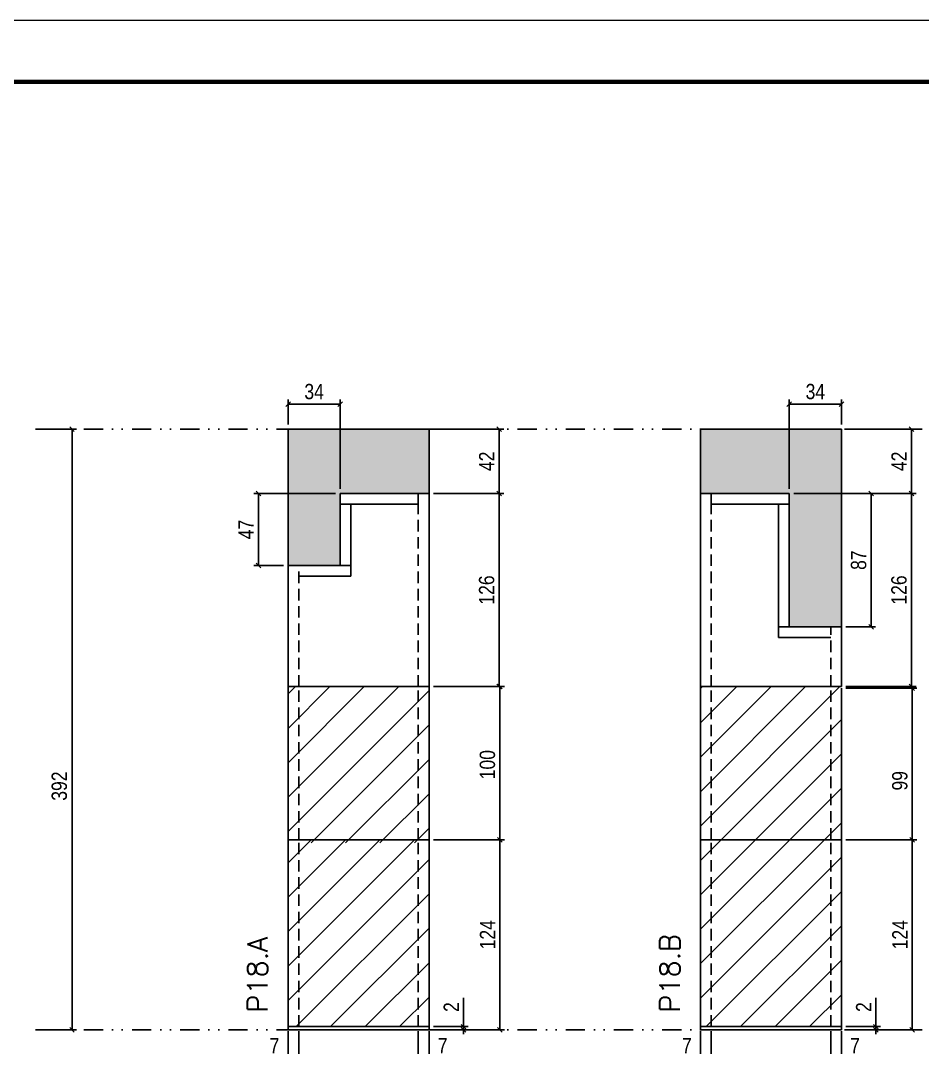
# Model space of a CAD drawing. Extents: x 28748 to 35002, y 14885 to 43501.
# Drawn here: x 29146 to 29735, y 34790 to 35461 of the extents above; entities that cross this region are included whole.
import ezdxf

# ---------------------------------------------------------------- set-up
doc = ezdxf.new("R2010")
doc.units = 0
for name, pattern in [('DASHED', [0.75, 0.5, -0.25]), ('DIVIDE2', [0.625, 0.25, -0.125, 0, -0.125, 0, -0.125]), ('HIDDEN', [0.375, 0.25, -0.125])]:
    doc.linetypes.add(name, pattern=pattern)
for name, color, linetype in [('COTA', 241, 'Continuous'), ('Nível', 160, 'Continuous'), ('Painéis', 200, 'Continuous'), ('SARR_2.2x7', 40, 'Continuous'), ('Sarrafo de Pressão', 42, 'HIDDEN')]:
    doc.layers.add(name, color=color, linetype=linetype)
for name, color, linetype, lineweight in [('Folhas', 255, 'Continuous', 9), ('Hachura', 251, 'Continuous', 9), ('SARRAFO DE PRESSAO', 251, 'DASHED', 9), ('Texto Seção', 7, 'Continuous', 15)]:
    doc.layers.add(name, color=color, linetype=linetype, lineweight=lineweight)
doc.styles.add('COTA TECNICA', font='techl___.ttf', dxfattribs={"height": 10})
doc.styles.add('COTA TECNICA-50', font='techl___.ttf', dxfattribs={"height": 10})
doc.styles.add('REGUA-120', font='ROMANS.shx', dxfattribs={"height": 15})
doc.dimstyles.new('COTA PAINEL-50', dxfattribs={"dimtxt": 10, "dimasz": 3, "dimexe": 3, "dimexo": 3, "dimgap": 3, "dimtad": 1, "dimdec": 1, "dimzin": 12, "dimdsep": 46, "dimtxsty": 'COTA TECNICA-50', "dimblk1": 'OBLIQUE', "dimblk2": 'OBLIQUE', "dimsah": 1, "dimcen": 0.9, "dimclrd": 4, "dimclre": 4, "dimclrt": 240, "dimadec": 1, "dimazin": 3, "dimtfac": 1, "dimtdec": 1, "dimtmove": 0, "dimatfit": 3, "dimfxl": 1, "dimtolj": 1, "dimtzin": 12, "dimarcsym": 0})
doc.dimstyles.new('PAINEL', dxfattribs={"dimtxt": 10, "dimasz": 3, "dimexe": 3, "dimexo": 3, "dimgap": 3, "dimtad": 1, "dimdec": 1, "dimzin": 12, "dimdsep": 46, "dimtxsty": 'COTA TECNICA', "dimblk1": 'OBLIQUE', "dimblk2": 'OBLIQUE', "dimsah": 1, "dimcen": 0.9, "dimclrd": 4, "dimclre": 4, "dimclrt": 240, "dimadec": 1, "dimazin": 3, "dimtfac": 1, "dimtdec": 1, "dimtmove": 0, "dimatfit": 3, "dimfxl": 1, "dimtolj": 1, "dimtzin": 12, "dimarcsym": 0})
pattern_1 = [(45, (-46.779, 0), (-11.22532, 11.22532), [])]

# ---------------------------------------------------------------- blocks, each defined once
blk = doc.blocks.new('9999999999')
at = {"layer": 'Folhas'}
blk.add_lwpolyline([(98138.98, 34190.21), (99623.98, 34190.21), (99623.98, 35240.21), (98138.98, 35240.21)], close=True, dxfattribs=at)
at = {"layer": 'Folhas', "color": 30, "const_width": 3}
blk.add_lwpolyline([(98213.98, 34230.21), (99583.98, 34230.21), (99583.98, 35200.21), (98213.98, 35200.21)], close=True, dxfattribs=at)
blk = doc.blocks.new('_Oblique')
at = {"color": 0, "linetype": 'ByBlock', "lineweight": -2}
blk.add_line((-0.5, -0.5), (0.5, 0.5), dxfattribs=at)
blk = doc.blocks.new('*D1641')
at = {"layer": 'COTA', "color": 4, "linetype": 'ByBlock', "lineweight": -2, "transparency": 16777216}
for p, q in [((29159, 35194), (29182.72, 35194)), ((29179.72, 35194), (29179.72, 34802)), ((29159, 34802), (29182.72, 34802))]:
    blk.add_line(p, q, dxfattribs=at)
at = {"layer": 'Defpoints', "color": 0, "linetype": 'ByBlock', "transparency": 16777216}
for p in [(29156, 35194), (29156, 34802), (29179.72, 34802)]:
    blk.add_point(p, dxfattribs=at)
at = {"layer": 'COTA', "color": 4, "linetype": 'ByBlock', "lineweight": -2, "transparency": 16777216, "xscale": 3, "yscale": 3, "zscale": 3}
for p, rotation in [((29179.72, 35194), 90), ((29179.72, 34802), 270)]:
    blk.add_blockref('_Oblique', p, dxfattribs=dict(at, rotation=rotation))
at = {"layer": 'COTA', "color": 240, "linetype": 'ByBlock', "transparency": 16777216, "insert": (29171.47, 34961), "char_height": 10, "attachment_point": 5, "rotation": 90, "style": 'COTA TECNICA'}
blk.add_mtext('\\A1;392', dxfattribs=at)
blk = doc.blocks.new('*D626')
at = {"layer": 'COTA', "color": 4, "lineweight": -2, "transparency": 16777216}
for p, q in [((29320.7, 34801), (29320.7, 34746.83)), ((29412.7, 34801), (29412.7, 34746.83)), ((29320.7, 34749.83), (29412.7, 34749.83))]:
    blk.add_line(p, q, dxfattribs=at)
at = {"layer": 'Defpoints', "color": 0, "transparency": 16777216}
for p in [(29320.7, 34804), (29412.7, 34804), (29412.7, 34749.83)]:
    blk.add_point(p, dxfattribs=at)
at = {"layer": 'COTA', "color": 4, "lineweight": -2, "transparency": 16777216, "xscale": 3, "yscale": 3, "zscale": 3, "rotation": 180}
blk.add_blockref('_Oblique', (29320.7, 34749.83), dxfattribs=at)
at = {"layer": 'COTA', "color": 4, "lineweight": -2, "transparency": 16777216, "xscale": 3, "yscale": 3, "zscale": 3}
blk.add_blockref('_Oblique', (29412.7, 34749.83), dxfattribs=at)
at = {"layer": 'COTA', "color": 240, "transparency": 16777216, "insert": (29366.7, 34757.91), "char_height": 10, "attachment_point": 5, "style": 'COTA TECNICA'}
blk.add_mtext('\\A1;92', dxfattribs=at)
blk = doc.blocks.new('*D627')
at = {"layer": 'COTA', "color": 4, "lineweight": -2, "transparency": 16777216}
for p, q in [((29415.7, 34926), (29461.94, 34926)), ((29458.94, 34802), (29458.94, 34926)), ((29415.7, 34802), (29461.94, 34802))]:
    blk.add_line(p, q, dxfattribs=at)
at = {"layer": 'Defpoints', "color": 0, "transparency": 16777216}
for p in [(29412.7, 34926), (29458.94, 34926), (29412.7, 34802)]:
    blk.add_point(p, dxfattribs=at)
at = {"layer": 'COTA', "color": 4, "lineweight": -2, "transparency": 16777216, "xscale": 3, "yscale": 3, "zscale": 3}
for p, rotation in [((29458.94, 34926), 90), ((29458.94, 34802), 270)]:
    blk.add_blockref('_Oblique', p, dxfattribs=dict(at, rotation=rotation))
at = {"layer": 'COTA', "color": 240, "transparency": 16777216, "insert": (29450.87, 34864), "char_height": 10, "attachment_point": 5, "rotation": 90, "style": 'COTA TECNICA-50'}
blk.add_mtext('\\A1;124', dxfattribs=at)
blk = doc.blocks.new('*D628')
at = {"layer": 'COTA', "color": 4, "lineweight": -2, "transparency": 16777216}
for p, q in [((29435.23, 34804), (29435.23, 34822.8)), ((29415.7, 34804), (29438.23, 34804)), ((29435.23, 34802), (29435.23, 34804)), ((29415.7, 34802), (29438.23, 34802)), ((29435.23, 34802), (29435.23, 34799))]:
    blk.add_line(p, q, dxfattribs=at)
at = {"layer": 'Defpoints', "color": 0, "transparency": 16777216}
for p in [(29412.7, 34804), (29412.7, 34802), (29435.23, 34802)]:
    blk.add_point(p, dxfattribs=at)
at = {"layer": 'COTA', "color": 4, "lineweight": -2, "transparency": 16777216, "xscale": 3, "yscale": 3, "zscale": 3}
for p, rotation in [((29435.23, 34804), 270), ((29435.23, 34802), 90)]:
    blk.add_blockref('_Oblique', p, dxfattribs=dict(at, rotation=rotation))
at = {"layer": 'COTA', "color": 240, "transparency": 16777216, "insert": (29427.23, 34816.75), "char_height": 10, "attachment_point": 5, "rotation": 90, "style": 'COTA TECNICA-50'}
blk.add_mtext('\\A1;2', dxfattribs=at)
blk = doc.blocks.new('*D629')
at = {"layer": 'COTA', "color": 4, "lineweight": -2, "transparency": 16777216}
for p, q in [((29320.7, 34799), (29320.7, 34780.49)), ((29327.7, 34801), (29327.7, 34780.49)), ((29320.7, 34783.49), (29305.97, 34783.49)), ((29327.7, 34783.49), (29320.7, 34783.49))]:
    blk.add_line(p, q, dxfattribs=at)
at = {"layer": 'Defpoints', "color": 0, "transparency": 16777216}
for p in [(29327.7, 34804), (29320.7, 34802), (29320.7, 34783.49)]:
    blk.add_point(p, dxfattribs=at)
at = {"layer": 'COTA', "color": 4, "lineweight": -2, "transparency": 16777216, "xscale": 3, "yscale": 3, "zscale": 3, "rotation": 180}
blk.add_blockref('_Oblique', (29320.7, 34783.49), dxfattribs=at)
at = {"layer": 'COTA', "color": 4, "lineweight": -2, "transparency": 16777216, "xscale": 3, "yscale": 3, "zscale": 3}
blk.add_blockref('_Oblique', (29327.7, 34783.49), dxfattribs=at)
at = {"layer": 'COTA', "color": 240, "transparency": 16777216, "insert": (29311.84, 34791.56), "char_height": 10, "attachment_point": 5, "style": 'COTA TECNICA-50'}
blk.add_mtext('\\A1;7', dxfattribs=at)
blk = doc.blocks.new('*D630')
at = {"layer": 'COTA', "color": 4, "lineweight": -2, "transparency": 16777216}
for p, q in [((29405.7, 34801), (29405.7, 34780.49)), ((29412.7, 34799), (29412.7, 34780.49)), ((29405.7, 34783.49), (29412.7, 34783.49)), ((29412.7, 34783.49), (29427.43, 34783.49))]:
    blk.add_line(p, q, dxfattribs=at)
at = {"layer": 'Defpoints', "color": 0, "transparency": 16777216}
for p in [(29405.7, 34804), (29412.7, 34802), (29412.7, 34783.49)]:
    blk.add_point(p, dxfattribs=at)
at = {"layer": 'COTA', "color": 4, "lineweight": -2, "transparency": 16777216, "xscale": 3, "yscale": 3, "zscale": 3, "rotation": 180}
blk.add_blockref('_Oblique', (29405.7, 34783.49), dxfattribs=at)
at = {"layer": 'COTA', "color": 4, "lineweight": -2, "transparency": 16777216, "xscale": 3, "yscale": 3, "zscale": 3}
blk.add_blockref('_Oblique', (29412.7, 34783.49), dxfattribs=at)
at = {"layer": 'COTA', "color": 240, "transparency": 16777216, "insert": (29421.57, 34791.56), "char_height": 10, "attachment_point": 5, "style": 'COTA TECNICA-50'}
blk.add_mtext('\\A1;7', dxfattribs=at)
blk = doc.blocks.new('*D1638')
at = {"layer": 'COTA', "color": 4, "linetype": 'ByBlock', "lineweight": -2, "transparency": 16777216}
for p, q in [((29415.7, 35026), (29461.94, 35026)), ((29458.94, 34926), (29458.94, 35026)), ((29415.7, 34926), (29461.94, 34926))]:
    blk.add_line(p, q, dxfattribs=at)
at = {"layer": 'Defpoints', "color": 0, "linetype": 'ByBlock', "transparency": 16777216}
for p in [(29412.7, 35026), (29458.94, 35026), (29412.7, 34926)]:
    blk.add_point(p, dxfattribs=at)
at = {"layer": 'COTA', "color": 4, "linetype": 'ByBlock', "lineweight": -2, "transparency": 16777216, "xscale": 3, "yscale": 3, "zscale": 3}
for p, rotation in [((29458.94, 35026), 90), ((29458.94, 34926), 270)]:
    blk.add_blockref('_Oblique', p, dxfattribs=dict(at, rotation=rotation))
at = {"layer": 'COTA', "color": 240, "linetype": 'ByBlock', "transparency": 16777216, "insert": (29450.84, 34975), "char_height": 10, "attachment_point": 5, "rotation": 90, "style": 'COTA TECNICA'}
blk.add_mtext('\\A1;100', dxfattribs=at)
blk = doc.blocks.new('*D607')
at = {"layer": 'COTA', "color": 4, "lineweight": -2, "transparency": 16777216}
for p, q in [((29589.79, 34801), (29589.79, 34746.83)), ((29681.79, 34801), (29681.79, 34746.83)), ((29589.79, 34749.83), (29681.79, 34749.83))]:
    blk.add_line(p, q, dxfattribs=at)
at = {"layer": 'Defpoints', "color": 0, "transparency": 16777216}
for p in [(29589.79, 34804), (29681.79, 34804), (29681.79, 34749.83)]:
    blk.add_point(p, dxfattribs=at)
at = {"layer": 'COTA', "color": 4, "lineweight": -2, "transparency": 16777216, "xscale": 3, "yscale": 3, "zscale": 3, "rotation": 180}
blk.add_blockref('_Oblique', (29589.79, 34749.83), dxfattribs=at)
at = {"layer": 'COTA', "color": 4, "lineweight": -2, "transparency": 16777216, "xscale": 3, "yscale": 3, "zscale": 3}
blk.add_blockref('_Oblique', (29681.79, 34749.83), dxfattribs=at)
at = {"layer": 'COTA', "color": 240, "transparency": 16777216, "insert": (29635.79, 34757.91), "char_height": 10, "attachment_point": 5, "style": 'COTA TECNICA'}
blk.add_mtext('\\A1;92', dxfattribs=at)
blk = doc.blocks.new('*D608')
at = {"layer": 'COTA', "color": 4, "lineweight": -2, "transparency": 16777216}
for p, q in [((29684.79, 34926), (29731.03, 34926)), ((29728.03, 34802), (29728.03, 34926)), ((29684.79, 34802), (29731.03, 34802))]:
    blk.add_line(p, q, dxfattribs=at)
at = {"layer": 'Defpoints', "color": 0, "transparency": 16777216}
for p in [(29681.79, 34926), (29728.03, 34926), (29681.79, 34802)]:
    blk.add_point(p, dxfattribs=at)
at = {"layer": 'COTA', "color": 4, "lineweight": -2, "transparency": 16777216, "xscale": 3, "yscale": 3, "zscale": 3}
for p, rotation in [((29728.03, 34926), 90), ((29728.03, 34802), 270)]:
    blk.add_blockref('_Oblique', p, dxfattribs=dict(at, rotation=rotation))
at = {"layer": 'COTA', "color": 240, "transparency": 16777216, "insert": (29719.96, 34864), "char_height": 10, "attachment_point": 5, "rotation": 90, "style": 'COTA TECNICA-50'}
blk.add_mtext('\\A1;124', dxfattribs=at)
blk = doc.blocks.new('*D609')
at = {"layer": 'COTA', "color": 4, "lineweight": -2, "transparency": 16777216}
for p, q in [((29704.32, 34804), (29704.32, 34822.8)), ((29684.79, 34804), (29707.32, 34804)), ((29704.32, 34802), (29704.32, 34804)), ((29684.79, 34802), (29707.32, 34802)), ((29704.32, 34802), (29704.32, 34799))]:
    blk.add_line(p, q, dxfattribs=at)
at = {"layer": 'Defpoints', "color": 0, "transparency": 16777216}
for p in [(29681.79, 34804), (29681.79, 34802), (29704.32, 34802)]:
    blk.add_point(p, dxfattribs=at)
at = {"layer": 'COTA', "color": 4, "lineweight": -2, "transparency": 16777216, "xscale": 3, "yscale": 3, "zscale": 3}
for p, rotation in [((29704.32, 34804), 270), ((29704.32, 34802), 90)]:
    blk.add_blockref('_Oblique', p, dxfattribs=dict(at, rotation=rotation))
at = {"layer": 'COTA', "color": 240, "transparency": 16777216, "insert": (29696.32, 34816.75), "char_height": 10, "attachment_point": 5, "rotation": 90, "style": 'COTA TECNICA-50'}
blk.add_mtext('\\A1;2', dxfattribs=at)
blk = doc.blocks.new('*D610')
at = {"layer": 'COTA', "color": 4, "lineweight": -2, "transparency": 16777216}
for p, q in [((29589.79, 34799), (29589.79, 34780.49)), ((29596.79, 34801), (29596.79, 34780.49)), ((29589.79, 34783.49), (29575.06, 34783.49)), ((29596.79, 34783.49), (29589.79, 34783.49))]:
    blk.add_line(p, q, dxfattribs=at)
at = {"layer": 'Defpoints', "color": 0, "transparency": 16777216}
for p in [(29596.79, 34804), (29589.79, 34802), (29589.79, 34783.49)]:
    blk.add_point(p, dxfattribs=at)
at = {"layer": 'COTA', "color": 4, "lineweight": -2, "transparency": 16777216, "xscale": 3, "yscale": 3, "zscale": 3, "rotation": 180}
blk.add_blockref('_Oblique', (29589.79, 34783.49), dxfattribs=at)
at = {"layer": 'COTA', "color": 4, "lineweight": -2, "transparency": 16777216, "xscale": 3, "yscale": 3, "zscale": 3}
blk.add_blockref('_Oblique', (29596.79, 34783.49), dxfattribs=at)
at = {"layer": 'COTA', "color": 240, "transparency": 16777216, "insert": (29580.93, 34791.56), "char_height": 10, "attachment_point": 5, "style": 'COTA TECNICA-50'}
blk.add_mtext('\\A1;7', dxfattribs=at)
blk = doc.blocks.new('*D611')
at = {"layer": 'COTA', "color": 4, "lineweight": -2, "transparency": 16777216}
for p, q in [((29674.79, 34801), (29674.79, 34780.49)), ((29681.79, 34799), (29681.79, 34780.49)), ((29674.79, 34783.49), (29681.79, 34783.49)), ((29681.79, 34783.49), (29696.53, 34783.49))]:
    blk.add_line(p, q, dxfattribs=at)
at = {"layer": 'Defpoints', "color": 0, "transparency": 16777216}
for p in [(29674.79, 34804), (29681.79, 34802), (29681.79, 34783.49)]:
    blk.add_point(p, dxfattribs=at)
at = {"layer": 'COTA', "color": 4, "lineweight": -2, "transparency": 16777216, "xscale": 3, "yscale": 3, "zscale": 3, "rotation": 180}
blk.add_blockref('_Oblique', (29674.79, 34783.49), dxfattribs=at)
at = {"layer": 'COTA', "color": 4, "lineweight": -2, "transparency": 16777216, "xscale": 3, "yscale": 3, "zscale": 3}
blk.add_blockref('_Oblique', (29681.79, 34783.49), dxfattribs=at)
at = {"layer": 'COTA', "color": 240, "transparency": 16777216, "insert": (29690.66, 34791.56), "char_height": 10, "attachment_point": 5, "style": 'COTA TECNICA-50'}
blk.add_mtext('\\A1;7', dxfattribs=at)
blk = doc.blocks.new('*D1639')
at = {"layer": 'COTA', "color": 4, "linetype": 'ByBlock', "lineweight": -2, "transparency": 16777216}
for p, q in [((29684.79, 35025), (29731.03, 35025)), ((29728.03, 34926), (29728.03, 35025)), ((29684.79, 34926), (29731.03, 34926))]:
    blk.add_line(p, q, dxfattribs=at)
at = {"layer": 'Defpoints', "color": 0, "linetype": 'ByBlock', "transparency": 16777216}
for p in [(29681.79, 35025), (29728.03, 35025), (29681.79, 34926)]:
    blk.add_point(p, dxfattribs=at)
at = {"layer": 'COTA', "color": 4, "linetype": 'ByBlock', "lineweight": -2, "transparency": 16777216, "xscale": 3, "yscale": 3, "zscale": 3}
for p, rotation in [((29728.03, 35025), 90), ((29728.03, 34926), 270)]:
    blk.add_blockref('_Oblique', p, dxfattribs=dict(at, rotation=rotation))
at = {"layer": 'COTA', "color": 240, "linetype": 'ByBlock', "transparency": 16777216, "insert": (29719.95, 34964.5), "char_height": 10, "attachment_point": 5, "rotation": 90, "style": 'COTA TECNICA'}
blk.add_mtext('\\A1;99', dxfattribs=at)
blk = doc.blocks.new('*D2288')
at = {"layer": 'COTA', "color": 4, "lineweight": -2, "transparency": 16777216}
for p, q in [((29415.7, 35152), (29461.43, 35152)), ((29458.43, 35026), (29458.43, 35152)), ((29415.7, 35026), (29461.43, 35026))]:
    blk.add_line(p, q, dxfattribs=at)
at = {"layer": 'Defpoints', "color": 0, "transparency": 16777216}
for p in [(29412.7, 35152), (29458.43, 35152), (29412.7, 35026)]:
    blk.add_point(p, dxfattribs=at)
at = {"layer": 'COTA', "color": 4, "lineweight": -2, "transparency": 16777216, "xscale": 3, "yscale": 3, "zscale": 3}
for p, rotation in [((29458.43, 35152), 90), ((29458.43, 35026), 270)]:
    blk.add_blockref('_Oblique', p, dxfattribs=dict(at, rotation=rotation))
at = {"layer": 'COTA', "color": 240, "transparency": 16777216, "insert": (29450.33, 35089), "char_height": 10, "attachment_point": 5, "rotation": 90, "style": 'COTA TECNICA'}
blk.add_mtext('\\A1;126', dxfattribs=at)
blk = doc.blocks.new('*D2289')
at = {"layer": 'COTA', "color": 4, "lineweight": -2, "transparency": 16777216}
for p, q in [((29351.7, 35152), (29298.35, 35152)), ((29301.35, 35152), (29301.35, 35105)), ((29317.7, 35105), (29298.35, 35105))]:
    blk.add_line(p, q, dxfattribs=at)
at = {"layer": 'Defpoints', "color": 0, "transparency": 16777216}
for p in [(29354.7, 35152), (29301.35, 35105), (29320.7, 35105)]:
    blk.add_point(p, dxfattribs=at)
at = {"layer": 'COTA', "color": 4, "lineweight": -2, "transparency": 16777216, "xscale": 3, "yscale": 3, "zscale": 3}
for p, rotation in [((29301.35, 35152), 90), ((29301.35, 35105), 270)]:
    blk.add_blockref('_Oblique', p, dxfattribs=dict(at, rotation=rotation))
at = {"layer": 'COTA', "color": 240, "transparency": 16777216, "insert": (29293.28, 35128.5), "char_height": 10, "attachment_point": 5, "rotation": 90, "style": 'COTA TECNICA'}
blk.add_mtext('\\A1;47', dxfattribs=at)
blk = doc.blocks.new('*D2290')
at = {"layer": 'COTA', "color": 4, "lineweight": -2, "transparency": 16777216}
for p, q in [((29320.7, 35197), (29320.7, 35213.28)), ((29354.7, 35155), (29354.7, 35213.28)), ((29354.7, 35210.28), (29320.7, 35210.28))]:
    blk.add_line(p, q, dxfattribs=at)
at = {"layer": 'Defpoints', "color": 0, "transparency": 16777216}
for p in [(29320.7, 35210.28), (29320.7, 35194), (29354.7, 35152)]:
    blk.add_point(p, dxfattribs=at)
at = {"layer": 'COTA', "color": 4, "lineweight": -2, "transparency": 16777216, "xscale": 3, "yscale": 3, "zscale": 3, "rotation": 180}
blk.add_blockref('_Oblique', (29320.7, 35210.28), dxfattribs=at)
at = {"layer": 'COTA', "color": 4, "lineweight": -2, "transparency": 16777216, "xscale": 3, "yscale": 3, "zscale": 3}
blk.add_blockref('_Oblique', (29354.7, 35210.28), dxfattribs=at)
at = {"layer": 'COTA', "color": 240, "transparency": 16777216, "insert": (29337.7, 35218.49), "char_height": 10, "attachment_point": 5, "style": 'COTA TECNICA'}
blk.add_mtext('\\A1;34', dxfattribs=at)
blk = doc.blocks.new('*D2287')
at = {"layer": 'COTA', "color": 4, "lineweight": -2, "transparency": 16777216}
for p, q in [((29415.7, 35194), (29461.43, 35194)), ((29458.43, 35152), (29458.43, 35194)), ((29415.7, 35152), (29461.43, 35152))]:
    blk.add_line(p, q, dxfattribs=at)
at = {"layer": 'Defpoints', "color": 0, "transparency": 16777216}
for p in [(29412.7, 35194), (29458.43, 35194), (29412.7, 35152)]:
    blk.add_point(p, dxfattribs=at)
at = {"layer": 'COTA', "color": 4, "lineweight": -2, "transparency": 16777216, "xscale": 3, "yscale": 3, "zscale": 3}
for p, rotation in [((29458.43, 35194), 90), ((29458.43, 35152), 270)]:
    blk.add_blockref('_Oblique', p, dxfattribs=dict(at, rotation=rotation))
at = {"layer": 'COTA', "color": 240, "transparency": 16777216, "insert": (29450.36, 35173), "char_height": 10, "attachment_point": 5, "rotation": 90, "style": 'COTA TECNICA'}
blk.add_mtext('\\A1;42', dxfattribs=at)
blk = doc.blocks.new('*D2291')
at = {"layer": 'COTA', "color": 4, "lineweight": -2, "transparency": 16777216}
for p, q in [((29650.79, 35152), (29730.52, 35152)), ((29727.52, 35026), (29727.52, 35152)), ((29684.79, 35026), (29730.52, 35026))]:
    blk.add_line(p, q, dxfattribs=at)
at = {"layer": 'Defpoints', "color": 0, "transparency": 16777216}
for p in [(29647.79, 35152), (29727.52, 35152), (29681.79, 35026)]:
    blk.add_point(p, dxfattribs=at)
at = {"layer": 'COTA', "color": 4, "lineweight": -2, "transparency": 16777216, "xscale": 3, "yscale": 3, "zscale": 3}
for p, rotation in [((29727.52, 35152), 90), ((29727.52, 35026), 270)]:
    blk.add_blockref('_Oblique', p, dxfattribs=dict(at, rotation=rotation))
at = {"layer": 'COTA', "color": 240, "transparency": 16777216, "insert": (29719.42, 35089), "char_height": 10, "attachment_point": 5, "rotation": 90, "style": 'COTA TECNICA'}
blk.add_mtext('\\A1;126', dxfattribs=at)
blk = doc.blocks.new('*D2292')
at = {"layer": 'COTA', "color": 4, "lineweight": -2, "transparency": 16777216}
for p, q in [((29650.79, 35152), (29704.14, 35152)), ((29701.14, 35152), (29701.14, 35065)), ((29684.79, 35065), (29704.14, 35065))]:
    blk.add_line(p, q, dxfattribs=at)
at = {"layer": 'Defpoints', "color": 0, "transparency": 16777216}
for p in [(29647.79, 35152), (29681.79, 35065), (29701.14, 35065)]:
    blk.add_point(p, dxfattribs=at)
at = {"layer": 'COTA', "color": 4, "lineweight": -2, "transparency": 16777216, "xscale": 3, "yscale": 3, "zscale": 3}
for p, rotation in [((29701.14, 35152), 90), ((29701.14, 35065), 270)]:
    blk.add_blockref('_Oblique', p, dxfattribs=dict(at, rotation=rotation))
at = {"layer": 'COTA', "color": 240, "transparency": 16777216, "insert": (29693.05, 35108.5), "char_height": 10, "attachment_point": 5, "rotation": 90, "style": 'COTA TECNICA'}
blk.add_mtext('\\A1;87', dxfattribs=at)
blk = doc.blocks.new('*D2294')
at = {"layer": 'COTA', "color": 4, "lineweight": -2, "transparency": 16777216}
for p, q in [((29647.79, 35155), (29647.79, 35213.28)), ((29681.79, 35197), (29681.79, 35213.28)), ((29647.79, 35210.28), (29681.79, 35210.28))]:
    blk.add_line(p, q, dxfattribs=at)
at = {"layer": 'Defpoints', "color": 0, "transparency": 16777216}
for p in [(29681.79, 35210.28), (29681.79, 35194), (29647.79, 35152)]:
    blk.add_point(p, dxfattribs=at)
at = {"layer": 'COTA', "color": 4, "lineweight": -2, "transparency": 16777216, "xscale": 3, "yscale": 3, "zscale": 3, "rotation": 180}
blk.add_blockref('_Oblique', (29647.79, 35210.28), dxfattribs=at)
at = {"layer": 'COTA', "color": 4, "lineweight": -2, "transparency": 16777216, "xscale": 3, "yscale": 3, "zscale": 3}
blk.add_blockref('_Oblique', (29681.79, 35210.28), dxfattribs=at)
at = {"layer": 'COTA', "color": 240, "transparency": 16777216, "insert": (29664.79, 35218.49), "char_height": 10, "attachment_point": 5, "style": 'COTA TECNICA'}
blk.add_mtext('\\A1;34', dxfattribs=at)
blk = doc.blocks.new('*D2293')
at = {"layer": 'COTA', "color": 4, "lineweight": -2, "transparency": 16777216}
for p, q in [((29684.79, 35194), (29730.52, 35194)), ((29727.52, 35152), (29727.52, 35194)), ((29650.79, 35152), (29730.52, 35152))]:
    blk.add_line(p, q, dxfattribs=at)
at = {"layer": 'Defpoints', "color": 0, "transparency": 16777216}
for p in [(29681.79, 35194), (29727.52, 35194), (29647.79, 35152)]:
    blk.add_point(p, dxfattribs=at)
at = {"layer": 'COTA', "color": 4, "lineweight": -2, "transparency": 16777216, "xscale": 3, "yscale": 3, "zscale": 3}
for p, rotation in [((29727.52, 35194), 90), ((29727.52, 35152), 270)]:
    blk.add_blockref('_Oblique', p, dxfattribs=dict(at, rotation=rotation))
at = {"layer": 'COTA', "color": 240, "transparency": 16777216, "insert": (29719.45, 35173), "char_height": 10, "attachment_point": 5, "rotation": 90, "style": 'COTA TECNICA'}
blk.add_mtext('\\A1;42', dxfattribs=at)

msp = doc.modelspace()

# ---------------------------------------------------------------- hatches: boundary and pattern name
at = {"layer": 'COTA', "linetype": 'ByBlock'}
h = msp.add_hatch(dxfattribs=at)
h.set_pattern_fill('AR-CONC', color=256, scale=0.03)
h.set_pattern_definition([(50, (-5097.8715, -1074.575), (5.46554007, -0.47817257), [0.5715, -6.2865]), (355, (-5097.8715, -1074.575), (-1.05730264, 5.73170536), [0.4572, -5.0292175]), (100.451445, (-5097.416, -1074.615), (4.4082374, 5.25353256), [0.48570026, -5.34270734]), (46.1842, (-5097.8715, -1073.051), (8.1323712, -1.2612698), [0.85725, -9.42975]), (96.635558, (-5097.194, -1073.156), (7.122124, 7.4227837), [0.7285507, -8.0140682]), (351.184151, (-5097.8715, -1073.051), (7.122124, 7.4227837), [0.685799, -7.543792]), (21, (-5097.1095, -1073.432), (4.54843174, -3.06795595), [0.5715, -6.2865]), (326, (-5097.1095, -1073.432), (1.85406085, 5.525639), [0.4572, -5.0292]), (71.451445, (-5096.7305, -1073.688), (6.4024926, 2.45768307), [0.48570026, -5.3426981]), (37.5, (-5097.8715, -1074.5751), (0.0926581, 2.53665117), [0, -4.96824, 0, -5.1054, 0, -5.04825]), (7.5, (-5097.8715, -1074.575), (2.00458988, 3.00541724), [0, -2.91084, 0, -4.85394, 0, -1.92405]), (327.5, (-5099.5708, -1074.5751), (4.067717855, -0.17186232), [0, -1.905, 0, -5.9436, 0, -7.8867]), (317.5, (-5100.3328, -1074.575), (4.44387544, 0.76279473), [0, -2.4765, 0, -3.94716, 0, -5.6007])])
h.paths.add_polyline_path([(29412.7, 35152), (29412.7, 35194), (29320.7, 35194), (29320.7, 35105), (29354.7, 35105), (29354.7, 35152)])
h = msp.add_hatch(dxfattribs=at)
h.set_pattern_fill('AR-CONC', color=256, scale=0.03)
h.set_pattern_definition([(50, (-4828.779, -1074.575), (5.46554007, -0.47817257), [0.5715, -6.2865]), (355, (-4828.779, -1074.575), (-1.05730264, 5.73170536), [0.4572, -5.0292175]), (100.451445, (-4828.3235, -1074.615), (4.4082374, 5.25353256), [0.48570026, -5.34270734]), (46.1842, (-4828.779, -1073.051), (8.1323712, -1.2612698), [0.85725, -9.42975]), (96.635558, (-4828.101, -1073.156), (7.122124, 7.4227837), [0.7285507, -8.0140682]), (351.184151, (-4828.779, -1073.051), (7.122124, 7.4227837), [0.685799, -7.543792]), (21, (-4828.017, -1073.432), (4.54843174, -3.06795595), [0.5715, -6.2865]), (326, (-4828.017, -1073.432), (1.85406085, 5.525639), [0.4572, -5.0292]), (71.451445, (-4827.638, -1073.688), (6.4024926, 2.45768307), [0.48570026, -5.3426981]), (37.5, (-4828.779, -1074.5751), (0.0926581, 2.53665117), [0, -4.96824, 0, -5.1054, 0, -5.04825]), (7.5, (-4828.779, -1074.575), (2.00458988, 3.00541724), [0, -2.91084, 0, -4.85394, 0, -1.92405]), (327.5, (-4830.4783, -1074.5751), (4.067717855, -0.17186232), [0, -1.905, 0, -5.9436, 0, -7.8867]), (317.5, (-4831.2403, -1074.575), (4.44387544, 0.76279473), [0, -2.4765, 0, -3.94716, 0, -5.6007])])
h.paths.add_polyline_path([(29647.79, 35152), (29647.79, 35065), (29681.79, 35065), (29681.79, 35194), (29589.79, 35194), (29589.79, 35152)])
at = {"layer": 'Hachura'}
h = msp.add_hatch(dxfattribs=at)
h.set_pattern_fill('ANSI31', color=256, scale=5)
h.set_pattern_definition([(45, (0, -2), (-11.22532, 11.22532), [])])
h.paths.add_polyline_path([(29412.7, 35026), (29320.7, 35026), (29320.7, 34924), (29412.7, 34924)])
h = msp.add_hatch(dxfattribs=at)
h.set_pattern_fill('ANSI31', color=256, scale=5)
h.set_pattern_definition(pattern_1)
h.paths.add_polyline_path([(29589.79, 34926), (29681.79, 34926), (29681.79, 35026), (29589.79, 35026)])
h = msp.add_hatch(dxfattribs=at)
h.set_pattern_fill('ANSI31', color=256, scale=5)
h.paths.add_polyline_path([(29412.7, 34926), (29320.7, 34926), (29320.7, 34804), (29412.7, 34804)])
h = msp.add_hatch(dxfattribs=at)
h.set_pattern_fill('ANSI31', color=256, scale=5)
h.set_pattern_definition(pattern_1)
h.paths.add_polyline_path([(29681.79, 34926), (29589.79, 34926), (29589.79, 34804), (29681.79, 34804)])

# ---------------------------------------------------------------- linework, layer by layer
at = {"layer": 'COTA', "linetype": 'ByBlock'}
for p, q in [((29320.7, 35194), (29320.7, 35105)), ((29412.7, 35194), (29320.7, 35194)), ((29412.7, 35152), (29412.7, 35194)), ((29589.79, 35152), (29589.79, 35194)), ((29589.79, 35194), (29681.79, 35194)), ((29681.79, 35194), (29681.79, 35065))]:
    msp.add_line(p, q, dxfattribs=at)
at = {"layer": 'Nível', "color": 4, "linetype": 'DIVIDE2', "ltscale": 50}
for p, q in [((29156, 35194), (30166.34, 35194)), ((29156, 34802), (30166.34, 34802))]:
    msp.add_line(p, q, dxfattribs=at)
at = {"layer": 'Painéis'}
for p, q in [((29320.7, 35144), (29320.7, 35162)), ((29681.79, 35144), (29681.79, 35162)), ((29412.7, 35152), (29354.7, 35152)), ((29354.7, 35152), (29354.7, 35105)), ((29412.7, 35152), (29412.7, 35026)), ((29589.79, 35152), (29647.79, 35152)), ((29589.79, 35152), (29589.79, 35026)), ((29647.79, 35152), (29647.79, 35065)), ((29354.7, 35105), (29320.7, 35105)), ((29320.7, 35105), (29320.7, 35026)), ((29647.79, 35065), (29681.79, 35065)), ((29681.79, 35065), (29681.79, 35026)), ((29320.7, 35026), (29412.7, 35026)), ((29589.79, 34926), (29589.79, 35026)), ((29681.79, 35026), (29589.79, 35026)), ((29681.79, 35025), (29681.79, 34926)), ((29681.79, 34926), (29589.79, 34926))]:
    msp.add_line(p, q, dxfattribs=at)
for points in [[(29412.7, 34926), (29320.7, 34926), (29320.7, 35026), (29412.7, 35026)], [(29320.7, 34804), (29412.7, 34804), (29412.7, 34926), (29320.7, 34926)], [(29589.79, 34804), (29681.79, 34804), (29681.79, 34926), (29589.79, 34926)], [(29320.7, 34804), (29412.7, 34804), (29412.7, 34802), (29320.7, 34802)], [(29589.79, 34804), (29681.79, 34804), (29681.79, 34802), (29589.79, 34802)]]:
    msp.add_lwpolyline(points, close=True, dxfattribs=at)
at = {"layer": 'SARR_2.2x7'}
for p, q in [((29405.7, 35145), (29354.7, 35145)), ((29361.7, 35145), (29361.7, 35105)), ((29596.79, 35145), (29647.79, 35145)), ((29640.79, 35145), (29640.79, 35065)), ((29354.7, 35105), (29361.7, 35105)), ((29361.7, 35105), (29361.7, 35098)), ((29361.7, 35098), (29327.7, 35098)), ((29640.79, 35065), (29640.79, 35058)), ((29647.79, 35065), (29640.79, 35065)), ((29640.79, 35058), (29674.79, 35058))]:
    msp.add_line(p, q, dxfattribs=at)
at = {"layer": 'Sarrafo de Pressão', "ltscale": 30}
for p, q in [((29405.7, 35144), (29405.7, 35152)), ((29596.79, 35144), (29596.79, 35152)), ((29405.7, 35026), (29405.7, 35144)), ((29596.79, 35026), (29596.79, 35144)), ((29327.7, 35026), (29327.7, 35105)), ((29674.79, 35026), (29674.79, 35065)), ((29327.7, 34926), (29327.7, 35026)), ((29405.7, 34926), (29405.7, 35026)), ((29596.79, 34926), (29596.79, 35026)), ((29674.79, 34926), (29674.79, 35025)), ((29327.7, 34804), (29327.7, 34926)), ((29405.7, 34804), (29405.7, 34926)), ((29596.79, 34804), (29596.79, 34926)), ((29674.79, 34804), (29674.79, 34926))]:
    msp.add_line(p, q, dxfattribs=at)

# ---------------------------------------------------------------- block references
at = {"layer": 'SARRAFO DE PRESSAO', "color": 6, "linetype": 'ByBlock'}
msp.add_blockref('9999999999', (-69390.64, 220.51), dxfattribs=at)

# ---------------------------------------------------------------- texts
at = {"layer": 'Texto Seção', "char_height": 13, "width": 285.3299, "attachment_point": 7, "rotation": 90, "style": 'REGUA-120'}
for s, insert in [('P18.B', (29576.32, 34813.25)), ('P18.A', (29307.23, 34813.25))]:
    msp.add_mtext(s, dxfattribs=dict(at, insert=insert))

# ---------------------------------------------------------------- dimensions: what is measured, and where the dimension line sits
at = {"layer": 'COTA'}
for base, p1, p2, angle, dimstyle, picture, middle in [((29320.7, 35210.28), (29354.7, 35152), (29320.7, 35194), 180, 'PAINEL', '*D2290', (29337.7, 35218.49)), ((29458.43, 35194), (29412.7, 35152), (29412.7, 35194), 90, 'PAINEL', '*D2287', (29450.36, 35173)), ((29727.52, 35194), (29647.79, 35152), (29681.79, 35194), 90, 'PAINEL', '*D2293', (29719.45, 35173)), ((29301.35, 35105), (29354.7, 35152), (29320.7, 35105), 90, 'PAINEL', '*D2289', (29293.28, 35128.5)), ((29458.43, 35152), (29412.7, 35026), (29412.7, 35152), 90, 'PAINEL', '*D2288', (29450.33, 35089)), ((29727.52, 35152), (29681.79, 35026), (29647.79, 35152), 90, 'PAINEL', '*D2291', (29719.42, 35089)), ((29701.14, 35065), (29647.79, 35152), (29681.79, 35065), 90, 'PAINEL', '*D2292', (29693.05, 35108.5)), ((29458.94, 34926), (29412.7, 34802), (29412.7, 34926), 90, 'COTA PAINEL-50', '*D627', (29450.87, 34864)), ((29728.03, 34926), (29681.79, 34802), (29681.79, 34926), 90, 'COTA PAINEL-50', '*D608', (29719.96, 34864)), ((29320.7, 34783.49), (29327.7, 34804), (29320.7, 34802), 180, 'COTA PAINEL-50', '*D629', (29311.84, 34791.56)), ((29589.79, 34783.49), (29596.79, 34804), (29589.79, 34802), 180, 'COTA PAINEL-50', '*D610', (29580.93, 34791.56))]:
    dim = msp.add_linear_dim(base=base, p1=p1, p2=p2, angle=angle, dimstyle=dimstyle, dxfattribs=at)
    dim.commit()
    dim.dimension.update_dxf_attribs({"geometry": picture, "text_midpoint": middle})
for base, p1, p2, dimstyle, picture, middle in [((29681.79, 35210.28), (29647.79, 35152), (29681.79, 35194), 'PAINEL', '*D2294', (29664.79, 35218.49)), ((29412.7, 34783.49), (29405.7, 34804), (29412.7, 34802), 'COTA PAINEL-50', '*D630', (29421.57, 34791.56)), ((29681.79, 34783.49), (29674.79, 34804), (29681.79, 34802), 'COTA PAINEL-50', '*D611', (29690.66, 34791.56))]:
    dim = msp.add_linear_dim(base=base, p1=p1, p2=p2, dimstyle=dimstyle, dxfattribs=at)
    dim.commit()
    dim.dimension.update_dxf_attribs({"geometry": picture, "text_midpoint": middle})
at = {"layer": 'COTA', "linetype": 'ByBlock'}
for base, p1, p2, picture, middle in [((29179.72, 34802), (29156, 35194), (29156, 34802), '*D1641', (29179.72, 34961)), ((29458.94, 35026), (29412.7, 34926), (29412.7, 35026), '*D1638', (29458.94, 34975)), ((29728.03, 35025), (29681.79, 34926), (29681.79, 35025), '*D1639', (29728.03, 34964.5))]:
    dim = msp.add_linear_dim(base=base, p1=p1, p2=p2, angle=90, dimstyle='PAINEL', dxfattribs=at)
    dim.commit()
    dim.dimension.update_dxf_attribs({"geometry": picture, "text_midpoint": middle, "dimtype": 160})
at = {"layer": 'COTA'}
for base, p1, p2, picture, middle in [((29435.23, 34802), (29412.7, 34804), (29412.7, 34802), '*D628', (29435.23, 34816.75)), ((29704.32, 34802), (29681.79, 34804), (29681.79, 34802), '*D609', (29704.32, 34816.75))]:
    dim = msp.add_linear_dim(base=base, p1=p1, p2=p2, angle=90, dimstyle='COTA PAINEL-50', dxfattribs=at)
    dim.commit()
    dim.dimension.update_dxf_attribs({"geometry": picture, "text_midpoint": middle, "dimtype": 160})
for base, p1, p2, picture, middle in [((29412.7, 34749.83), (29320.7, 34804), (29412.7, 34804), '*D626', (29366.7, 34757.91)), ((29681.79, 34749.83), (29589.79, 34804), (29681.79, 34804), '*D607', (29635.79, 34757.91))]:
    dim = msp.add_linear_dim(base=base, p1=p1, p2=p2, dimstyle='PAINEL', override={"dimarcsym": 2}, dxfattribs=at)
    dim.commit()
    dim.dimension.update_dxf_attribs({"geometry": picture, "text_midpoint": middle})

doc.saveas('drawing.dxf')
